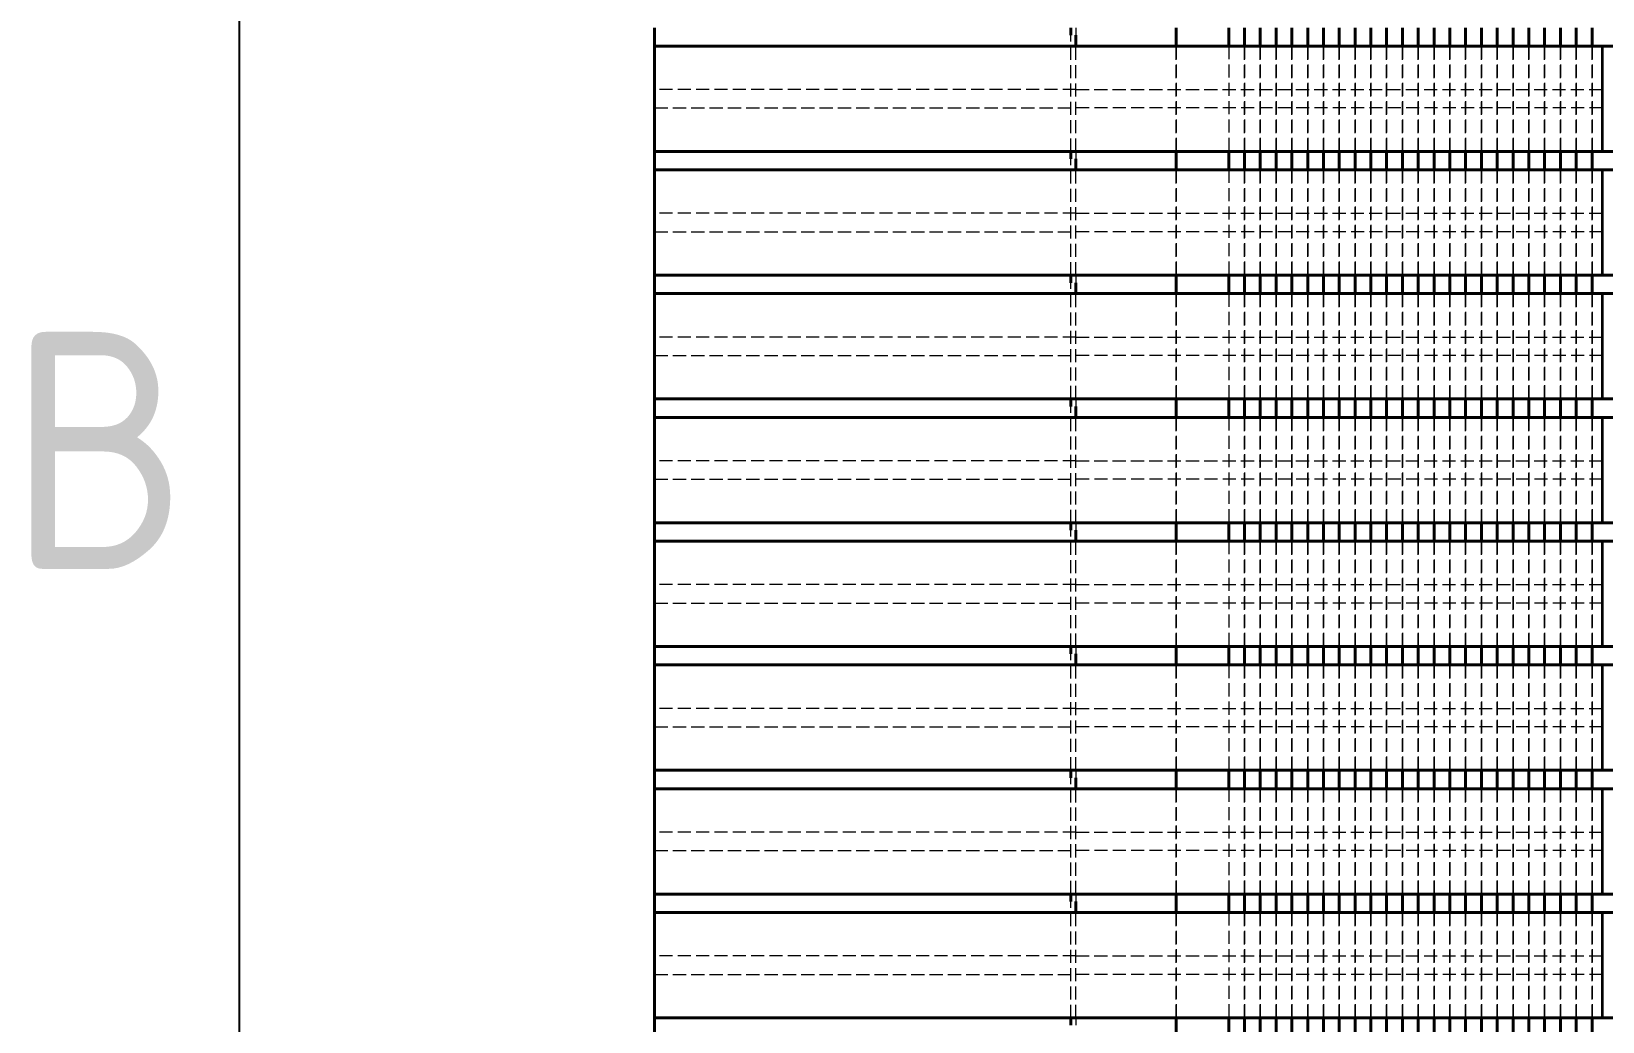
# Model space of a CAD drawing. Header units: millimetres. Extents: x 0 to 630, y 0 to 446.
# Drawn here: x 11.05 to 40.88, y 156.17 to 174.97 of the extents above; entities that cross this region are included whole.
import ezdxf

# ---------------------------------------------------------------- set-up
doc = ezdxf.new("R2010")
doc.units = ezdxf.units.MM
doc.header["$LTSCALE"] = 1.5
doc.linetypes.add('DASHED', pattern=[0.2067, 0.1654, -0.0413])
doc.layers.get('0').update_dxf_attribs({"color": 3, "lineweight": 25, "true_color": 0x00ff00})
for name, color, linetype, lineweight, true_color in [('가려진 것(ISO)', 2, 'DASHED', 18, 0xffff00), ('가시적인 것(ISO)', 3, 'Continuous', 40, 0x00ff00), ('가시적인 좁은 것(ISO)', 3, 'Continuous', 35, 0x00ff00)]:
    doc.layers.add(name, color=color, linetype=linetype, lineweight=lineweight, true_color=true_color)
doc.layers.add('경계(ISO)', color=7, linetype='Continuous', lineweight=25)
doc.styles.add('문자 텍스트_PSTEK_POSCO', font='isocp.shx')

# ---------------------------------------------------------------- blocks, each defined once
blk = doc.blocks.new('경계 Default Border')
at = {"layer": '경계(ISO)', "flags": 128}
blk.add_lwpolyline([(10, 10), (10, 287), (410, 287), (410, 10), (10, 10)], dxfattribs=at)
at = {"layer": '경계(ISO)', "color": 2, "true_color": 0xffff00, "insert": (7.078, 109.846), "char_height": 3, "attachment_point": 7, "style": '문자 텍스트_PSTEK_POSCO'}
blk.add_mtext('B', dxfattribs=at)

msp = doc.modelspace()

# ---------------------------------------------------------------- linework, layer by layer
at = {"layer": '가려진 것(ISO)'}
for p, q in [((30.785, 172.694), (30.785, 174.902)), ((32.785, 174.694), (32.785, 172.694)), ((32.785, 172.694), (32.785, 174.694)), ((33.785, 174.694), (33.785, 172.694)), ((34.085, 174.694), (34.085, 172.694)), ((34.085, 172.694), (34.085, 174.694)), ((34.385, 174.694), (34.385, 172.694)), ((34.385, 172.694), (34.385, 174.694)), ((34.685, 174.694), (34.685, 172.694)), ((34.685, 172.694), (34.685, 174.694)), ((34.985, 174.694), (34.985, 172.694)), ((34.985, 172.694), (34.985, 174.694)), ((35.285, 174.694), (35.285, 172.694)), ((35.285, 172.694), (35.285, 174.694)), ((35.585, 174.694), (35.585, 172.694)), ((35.585, 172.694), (35.585, 174.694)), ((35.885, 174.694), (35.885, 172.694)), ((35.885, 172.694), (35.885, 174.694)), ((36.185, 174.694), (36.185, 172.694)), ((36.185, 172.694), (36.185, 174.694)), ((36.485, 174.694), (36.485, 172.694)), ((36.485, 172.694), (36.485, 174.694)), ((36.785, 174.694), (36.785, 172.694)), ((36.785, 172.694), (36.785, 174.694)), ((37.085, 174.694), (37.085, 172.694)), ((37.085, 172.694), (37.085, 174.694)), ((37.385, 174.694), (37.385, 172.694)), ((37.385, 172.694), (37.385, 174.694)), ((37.685, 174.694), (37.685, 172.694)), ((37.685, 172.694), (37.685, 174.694)), ((37.985, 174.694), (37.985, 172.694)), ((37.985, 172.694), (37.985, 174.694)), ((38.285, 174.694), (38.285, 172.694)), ((38.285, 172.694), (38.285, 174.694)), ((38.585, 174.694), (38.585, 172.694)), ((38.585, 172.694), (38.585, 174.694)), ((38.885, 174.694), (38.885, 172.694)), ((38.885, 172.694), (38.885, 174.694)), ((39.185, 174.694), (39.185, 172.694)), ((39.185, 172.694), (39.185, 174.694)), ((39.485, 174.694), (39.485, 172.694)), ((39.485, 172.694), (39.485, 174.694)), ((39.785, 174.694), (39.785, 172.694)), ((39.785, 172.694), (39.785, 174.694)), ((40.085, 174.694), (40.085, 172.694)), ((40.085, 172.694), (40.085, 174.694)), ((40.385, 174.694), (40.385, 172.694)), ((40.385, 172.694), (40.385, 174.694)), ((40.685, 174.694), (40.685, 172.694)), ((40.685, 172.694), (40.685, 174.694)), ((30.785, 170.344), (30.785, 172.552)), ((32.785, 172.344), (32.785, 170.344)), ((32.785, 170.344), (32.785, 172.344)), ((33.785, 172.344), (33.785, 170.344)), ((34.085, 172.344), (34.085, 170.344)), ((34.085, 170.344), (34.085, 172.344)), ((34.385, 172.344), (34.385, 170.344)), ((34.385, 170.344), (34.385, 172.344)), ((34.685, 172.344), (34.685, 170.344)), ((34.685, 170.344), (34.685, 172.344)), ((34.985, 172.344), (34.985, 170.344)), ((34.985, 170.344), (34.985, 172.344)), ((35.285, 172.344), (35.285, 170.344)), ((35.285, 170.344), (35.285, 172.344)), ((35.585, 172.344), (35.585, 170.344)), ((35.585, 170.344), (35.585, 172.344)), ((35.885, 172.344), (35.885, 170.344)), ((35.885, 170.344), (35.885, 172.344)), ((36.185, 172.344), (36.185, 170.344)), ((36.185, 170.344), (36.185, 172.344)), ((36.485, 172.344), (36.485, 170.344)), ((36.485, 170.344), (36.485, 172.344)), ((36.785, 172.344), (36.785, 170.344)), ((36.785, 170.344), (36.785, 172.344)), ((37.085, 172.344), (37.085, 170.344)), ((37.085, 170.344), (37.085, 172.344)), ((37.385, 172.344), (37.385, 170.344)), ((37.385, 170.344), (37.385, 172.344)), ((37.685, 172.344), (37.685, 170.344)), ((37.685, 170.344), (37.685, 172.344)), ((37.985, 172.344), (37.985, 170.344)), ((37.985, 170.344), (37.985, 172.344)), ((38.285, 172.344), (38.285, 170.344)), ((38.285, 170.344), (38.285, 172.344)), ((38.585, 172.344), (38.585, 170.344)), ((38.585, 170.344), (38.585, 172.344)), ((38.885, 172.344), (38.885, 170.344)), ((38.885, 170.344), (38.885, 172.344)), ((39.185, 172.344), (39.185, 170.344)), ((39.185, 170.344), (39.185, 172.344)), ((39.485, 172.344), (39.485, 170.344)), ((39.485, 170.344), (39.485, 172.344)), ((39.785, 172.344), (39.785, 170.344)), ((39.785, 170.344), (39.785, 172.344)), ((40.085, 172.344), (40.085, 170.344)), ((40.085, 170.344), (40.085, 172.344)), ((40.385, 172.344), (40.385, 170.344)), ((40.385, 170.344), (40.385, 172.344)), ((40.685, 172.344), (40.685, 170.344)), ((40.685, 170.344), (40.685, 172.344)), ((30.785, 167.994), (30.785, 170.202)), ((32.785, 169.994), (32.785, 167.994)), ((32.785, 167.994), (32.785, 169.994)), ((33.785, 169.994), (33.785, 167.994)), ((34.085, 169.994), (34.085, 167.994)), ((34.085, 167.994), (34.085, 169.994)), ((34.385, 169.994), (34.385, 167.994)), ((34.385, 167.994), (34.385, 169.994)), ((34.685, 169.994), (34.685, 167.994)), ((34.685, 167.994), (34.685, 169.994)), ((34.985, 169.994), (34.985, 167.994)), ((34.985, 167.994), (34.985, 169.994)), ((35.285, 169.994), (35.285, 167.994)), ((35.285, 167.994), (35.285, 169.994)), ((35.585, 169.994), (35.585, 167.994)), ((35.585, 167.994), (35.585, 169.994)), ((35.885, 169.994), (35.885, 167.994)), ((35.885, 167.994), (35.885, 169.994)), ((36.185, 169.994), (36.185, 167.994)), ((36.185, 167.994), (36.185, 169.994)), ((36.485, 169.994), (36.485, 167.994)), ((36.485, 167.994), (36.485, 169.994)), ((36.785, 169.994), (36.785, 167.994)), ((36.785, 167.994), (36.785, 169.994)), ((37.085, 169.994), (37.085, 167.994)), ((37.085, 167.994), (37.085, 169.994)), ((37.385, 169.994), (37.385, 167.994)), ((37.385, 167.994), (37.385, 169.994)), ((37.685, 169.994), (37.685, 167.994)), ((37.685, 167.994), (37.685, 169.994)), ((37.985, 169.994), (37.985, 167.994)), ((37.985, 167.994), (37.985, 169.994)), ((38.285, 169.994), (38.285, 167.994)), ((38.285, 167.994), (38.285, 169.994)), ((38.585, 169.994), (38.585, 167.994)), ((38.585, 167.994), (38.585, 169.994)), ((38.885, 169.994), (38.885, 167.994)), ((38.885, 167.994), (38.885, 169.994)), ((39.185, 169.994), (39.185, 167.994)), ((39.185, 167.994), (39.185, 169.994)), ((39.485, 169.994), (39.485, 167.994)), ((39.485, 167.994), (39.485, 169.994)), ((39.785, 169.994), (39.785, 167.994)), ((39.785, 167.994), (39.785, 169.994)), ((40.085, 169.994), (40.085, 167.994)), ((40.085, 167.994), (40.085, 169.994)), ((40.385, 169.994), (40.385, 167.994)), ((40.385, 167.994), (40.385, 169.994)), ((40.685, 169.994), (40.685, 167.994)), ((40.685, 167.994), (40.685, 169.994)), ((30.785, 165.644), (30.785, 167.852)), ((32.785, 167.644), (32.785, 165.644)), ((32.785, 165.644), (32.785, 167.644)), ((33.785, 167.644), (33.785, 165.644)), ((34.085, 167.644), (34.085, 165.644)), ((34.085, 165.644), (34.085, 167.644)), ((34.385, 167.644), (34.385, 165.644)), ((34.385, 165.644), (34.385, 167.644)), ((34.685, 167.644), (34.685, 165.644)), ((34.685, 165.644), (34.685, 167.644)), ((34.985, 167.644), (34.985, 165.644)), ((34.985, 165.644), (34.985, 167.644)), ((35.285, 167.644), (35.285, 165.644)), ((35.285, 165.644), (35.285, 167.644)), ((35.585, 167.644), (35.585, 165.644)), ((35.585, 165.644), (35.585, 167.644)), ((35.885, 167.644), (35.885, 165.644)), ((35.885, 165.644), (35.885, 167.644)), ((36.185, 167.644), (36.185, 165.644)), ((36.185, 165.644), (36.185, 167.644)), ((36.485, 167.644), (36.485, 165.644)), ((36.485, 165.644), (36.485, 167.644)), ((36.785, 167.644), (36.785, 165.644)), ((36.785, 165.644), (36.785, 167.644)), ((37.085, 167.644), (37.085, 165.644)), ((37.085, 165.644), (37.085, 167.644)), ((37.385, 167.644), (37.385, 165.644)), ((37.385, 165.644), (37.385, 167.644)), ((37.685, 167.644), (37.685, 165.644)), ((37.685, 165.644), (37.685, 167.644)), ((37.985, 167.644), (37.985, 165.644)), ((37.985, 165.644), (37.985, 167.644)), ((38.285, 167.644), (38.285, 165.644)), ((38.285, 165.644), (38.285, 167.644)), ((38.585, 167.644), (38.585, 165.644)), ((38.585, 165.644), (38.585, 167.644)), ((38.885, 167.644), (38.885, 165.644)), ((38.885, 165.644), (38.885, 167.644)), ((39.185, 167.644), (39.185, 165.644)), ((39.185, 165.644), (39.185, 167.644)), ((39.485, 167.644), (39.485, 165.644)), ((39.485, 165.644), (39.485, 167.644)), ((39.785, 167.644), (39.785, 165.644)), ((39.785, 165.644), (39.785, 167.644)), ((40.085, 167.644), (40.085, 165.644)), ((40.085, 165.644), (40.085, 167.644)), ((40.385, 167.644), (40.385, 165.644)), ((40.385, 165.644), (40.385, 167.644)), ((40.685, 167.644), (40.685, 165.644)), ((40.685, 165.644), (40.685, 167.644)), ((30.785, 163.294), (30.785, 165.502)), ((32.785, 165.294), (32.785, 163.294)), ((32.785, 163.294), (32.785, 165.294)), ((33.785, 165.294), (33.785, 163.294)), ((34.085, 165.294), (34.085, 163.294)), ((34.085, 163.294), (34.085, 165.294)), ((34.385, 165.294), (34.385, 163.294)), ((34.385, 163.294), (34.385, 165.294)), ((34.685, 165.294), (34.685, 163.294)), ((34.685, 163.294), (34.685, 165.294)), ((34.985, 165.294), (34.985, 163.294)), ((34.985, 163.294), (34.985, 165.294)), ((35.285, 165.294), (35.285, 163.294)), ((35.285, 163.294), (35.285, 165.294)), ((35.585, 165.294), (35.585, 163.294)), ((35.585, 163.294), (35.585, 165.294)), ((35.885, 165.294), (35.885, 163.294)), ((35.885, 163.294), (35.885, 165.294)), ((36.185, 165.294), (36.185, 163.294)), ((36.185, 163.294), (36.185, 165.294)), ((36.485, 165.294), (36.485, 163.294)), ((36.485, 163.294), (36.485, 165.294)), ((36.785, 165.294), (36.785, 163.294)), ((36.785, 163.294), (36.785, 165.294)), ((37.085, 165.294), (37.085, 163.294)), ((37.085, 163.294), (37.085, 165.294)), ((37.385, 165.294), (37.385, 163.294)), ((37.385, 163.294), (37.385, 165.294)), ((37.685, 165.294), (37.685, 163.294)), ((37.685, 163.294), (37.685, 165.294)), ((37.985, 165.294), (37.985, 163.294)), ((37.985, 163.294), (37.985, 165.294)), ((38.285, 165.294), (38.285, 163.294)), ((38.285, 163.294), (38.285, 165.294)), ((38.585, 165.294), (38.585, 163.294)), ((38.585, 163.294), (38.585, 165.294)), ((38.885, 165.294), (38.885, 163.294)), ((38.885, 163.294), (38.885, 165.294)), ((39.185, 165.294), (39.185, 163.294)), ((39.185, 163.294), (39.185, 165.294)), ((39.485, 165.294), (39.485, 163.294)), ((39.485, 163.294), (39.485, 165.294)), ((39.785, 165.294), (39.785, 163.294)), ((39.785, 163.294), (39.785, 165.294)), ((40.085, 165.294), (40.085, 163.294)), ((40.085, 163.294), (40.085, 165.294)), ((40.385, 165.294), (40.385, 163.294)), ((40.385, 163.294), (40.385, 165.294)), ((40.685, 165.294), (40.685, 163.294)), ((40.685, 163.294), (40.685, 165.294)), ((30.785, 160.944), (30.785, 163.152)), ((32.785, 162.944), (32.785, 160.944)), ((32.785, 160.944), (32.785, 162.944)), ((33.785, 162.944), (33.785, 160.944)), ((34.085, 162.944), (34.085, 160.944)), ((34.085, 160.944), (34.085, 162.944)), ((34.385, 162.944), (34.385, 160.944)), ((34.385, 160.944), (34.385, 162.944)), ((34.685, 162.944), (34.685, 160.944)), ((34.685, 160.944), (34.685, 162.944)), ((34.985, 162.944), (34.985, 160.944)), ((34.985, 160.944), (34.985, 162.944)), ((35.285, 162.944), (35.285, 160.944)), ((35.285, 160.944), (35.285, 162.944)), ((35.585, 162.944), (35.585, 160.944)), ((35.585, 160.944), (35.585, 162.944)), ((35.885, 162.944), (35.885, 160.944)), ((35.885, 160.944), (35.885, 162.944)), ((36.185, 162.944), (36.185, 160.944)), ((36.185, 160.944), (36.185, 162.944)), ((36.485, 162.944), (36.485, 160.944)), ((36.485, 160.944), (36.485, 162.944)), ((36.785, 162.944), (36.785, 160.944)), ((36.785, 160.944), (36.785, 162.944)), ((37.085, 162.944), (37.085, 160.944)), ((37.085, 160.944), (37.085, 162.944)), ((37.385, 162.944), (37.385, 160.944)), ((37.385, 160.944), (37.385, 162.944)), ((37.685, 162.944), (37.685, 160.944)), ((37.685, 160.944), (37.685, 162.944)), ((37.985, 162.944), (37.985, 160.944)), ((37.985, 160.944), (37.985, 162.944)), ((38.285, 162.944), (38.285, 160.944)), ((38.285, 160.944), (38.285, 162.944)), ((38.585, 162.944), (38.585, 160.944)), ((38.585, 160.944), (38.585, 162.944)), ((38.885, 162.944), (38.885, 160.944)), ((38.885, 160.944), (38.885, 162.944)), ((39.185, 162.944), (39.185, 160.944)), ((39.185, 160.944), (39.185, 162.944)), ((39.485, 162.944), (39.485, 160.944)), ((39.485, 160.944), (39.485, 162.944)), ((39.785, 162.944), (39.785, 160.944)), ((39.785, 160.944), (39.785, 162.944)), ((40.085, 162.944), (40.085, 160.944)), ((40.085, 160.944), (40.085, 162.944)), ((40.385, 162.944), (40.385, 160.944)), ((40.385, 160.944), (40.385, 162.944)), ((40.685, 162.944), (40.685, 160.944)), ((40.685, 160.944), (40.685, 162.944)), ((30.785, 158.594), (30.785, 160.802)), ((32.785, 160.594), (32.785, 158.594)), ((32.785, 158.594), (32.785, 160.594)), ((33.785, 160.594), (33.785, 158.594)), ((34.085, 160.594), (34.085, 158.594)), ((34.085, 158.594), (34.085, 160.594)), ((34.385, 160.594), (34.385, 158.594)), ((34.385, 158.594), (34.385, 160.594)), ((34.685, 160.594), (34.685, 158.594)), ((34.685, 158.594), (34.685, 160.594)), ((34.985, 160.594), (34.985, 158.594)), ((34.985, 158.594), (34.985, 160.594)), ((35.285, 160.594), (35.285, 158.594)), ((35.285, 158.594), (35.285, 160.594)), ((35.585, 160.594), (35.585, 158.594)), ((35.585, 158.594), (35.585, 160.594)), ((35.885, 160.594), (35.885, 158.594)), ((35.885, 158.594), (35.885, 160.594)), ((36.185, 160.594), (36.185, 158.594)), ((36.185, 158.594), (36.185, 160.594)), ((36.485, 160.594), (36.485, 158.594)), ((36.485, 158.594), (36.485, 160.594)), ((36.785, 160.594), (36.785, 158.594)), ((36.785, 158.594), (36.785, 160.594)), ((37.085, 160.594), (37.085, 158.594)), ((37.085, 158.594), (37.085, 160.594)), ((37.385, 160.594), (37.385, 158.594)), ((37.385, 158.594), (37.385, 160.594)), ((37.685, 160.594), (37.685, 158.594)), ((37.685, 158.594), (37.685, 160.594)), ((37.985, 160.594), (37.985, 158.594)), ((37.985, 158.594), (37.985, 160.594)), ((38.285, 160.594), (38.285, 158.594)), ((38.285, 158.594), (38.285, 160.594)), ((38.585, 160.594), (38.585, 158.594)), ((38.585, 158.594), (38.585, 160.594)), ((38.885, 160.594), (38.885, 158.594)), ((38.885, 158.594), (38.885, 160.594)), ((39.185, 160.594), (39.185, 158.594)), ((39.185, 158.594), (39.185, 160.594)), ((39.485, 160.594), (39.485, 158.594)), ((39.485, 158.594), (39.485, 160.594)), ((39.785, 160.594), (39.785, 158.594)), ((39.785, 158.594), (39.785, 160.594)), ((40.085, 160.594), (40.085, 158.594)), ((40.085, 158.594), (40.085, 160.594)), ((40.385, 160.594), (40.385, 158.594)), ((40.385, 158.594), (40.385, 160.594)), ((40.685, 160.594), (40.685, 158.594)), ((40.685, 158.594), (40.685, 160.594)), ((30.785, 156.244), (30.785, 158.452)), ((32.785, 158.244), (32.785, 156.244)), ((32.785, 156.244), (32.785, 158.244)), ((33.785, 158.244), (33.785, 156.244)), ((34.085, 158.244), (34.085, 156.244)), ((34.085, 156.244), (34.085, 158.244)), ((34.385, 158.244), (34.385, 156.244)), ((34.385, 156.244), (34.385, 158.244)), ((34.685, 158.244), (34.685, 156.244)), ((34.685, 156.244), (34.685, 158.244)), ((34.985, 158.244), (34.985, 156.244)), ((34.985, 156.244), (34.985, 158.244)), ((35.285, 158.244), (35.285, 156.244)), ((35.285, 156.244), (35.285, 158.244)), ((35.585, 158.244), (35.585, 156.244)), ((35.585, 156.244), (35.585, 158.244)), ((35.885, 158.244), (35.885, 156.244)), ((35.885, 156.244), (35.885, 158.244)), ((36.185, 158.244), (36.185, 156.244)), ((36.185, 156.244), (36.185, 158.244)), ((36.485, 158.244), (36.485, 156.244)), ((36.485, 156.244), (36.485, 158.244)), ((36.785, 158.244), (36.785, 156.244)), ((36.785, 156.244), (36.785, 158.244)), ((37.085, 158.244), (37.085, 156.244)), ((37.085, 156.244), (37.085, 158.244)), ((37.385, 158.244), (37.385, 156.244)), ((37.385, 156.244), (37.385, 158.244)), ((37.685, 158.244), (37.685, 156.244)), ((37.685, 156.244), (37.685, 158.244)), ((37.985, 158.244), (37.985, 156.244)), ((37.985, 156.244), (37.985, 158.244)), ((38.285, 158.244), (38.285, 156.244)), ((38.285, 156.244), (38.285, 158.244)), ((38.585, 158.244), (38.585, 156.244)), ((38.585, 156.244), (38.585, 158.244)), ((38.885, 158.244), (38.885, 156.244)), ((38.885, 156.244), (38.885, 158.244)), ((39.185, 158.244), (39.185, 156.244)), ((39.185, 156.244), (39.185, 158.244)), ((39.485, 158.244), (39.485, 156.244)), ((39.485, 156.244), (39.485, 158.244)), ((39.785, 158.244), (39.785, 156.244)), ((39.785, 156.244), (39.785, 158.244)), ((40.085, 158.244), (40.085, 156.244)), ((40.085, 156.244), (40.085, 158.244)), ((40.385, 158.244), (40.385, 156.244)), ((40.385, 156.244), (40.385, 158.244)), ((40.685, 158.244), (40.685, 156.244)), ((40.685, 156.244), (40.685, 158.244))]:
    msp.add_line(p, q, dxfattribs=at)
at = {"layer": '가려진 것(ISO)', "color": 1, "true_color": 0xff0000}
for p, q in [((30.885, 175.044), (30.885, 174.902)), ((30.885, 172.694), (30.885, 174.694)), ((30.885, 173.869), (22.885, 173.869)), ((30.885, 173.869), (40.885, 173.869)), ((22.885, 173.519), (30.885, 173.519)), ((40.885, 173.519), (30.885, 173.519)), ((30.885, 172.694), (30.885, 172.552)), ((30.885, 170.344), (30.885, 172.344)), ((30.885, 171.519), (22.885, 171.519)), ((30.885, 171.519), (40.885, 171.519)), ((22.885, 171.169), (30.885, 171.169)), ((40.885, 171.169), (30.885, 171.169)), ((30.885, 170.344), (30.885, 170.202)), ((30.885, 167.994), (30.885, 169.994)), ((30.885, 169.169), (22.885, 169.169)), ((30.885, 169.169), (40.885, 169.169)), ((22.885, 168.819), (30.885, 168.819)), ((40.885, 168.819), (30.885, 168.819)), ((30.885, 167.994), (30.885, 167.852)), ((30.885, 165.644), (30.885, 167.644)), ((30.885, 166.819), (22.885, 166.819)), ((30.885, 166.819), (40.885, 166.819)), ((22.885, 166.469), (30.885, 166.469)), ((40.885, 166.469), (30.885, 166.469)), ((30.885, 165.644), (30.885, 165.502)), ((30.885, 163.294), (30.885, 165.294)), ((30.885, 164.469), (22.885, 164.469)), ((30.885, 164.469), (40.885, 164.469)), ((22.885, 164.119), (30.885, 164.119)), ((40.885, 164.119), (30.885, 164.119)), ((30.885, 163.294), (30.885, 163.152)), ((30.885, 160.944), (30.885, 162.944)), ((30.885, 162.119), (22.885, 162.119)), ((30.885, 162.119), (40.885, 162.119)), ((22.885, 161.769), (30.885, 161.769)), ((40.885, 161.769), (30.885, 161.769)), ((30.885, 160.944), (30.885, 160.802)), ((30.885, 158.594), (30.885, 160.594)), ((30.885, 159.769), (22.885, 159.769)), ((30.885, 159.769), (40.885, 159.769)), ((22.885, 159.419), (30.885, 159.419)), ((40.885, 159.419), (30.885, 159.419)), ((30.885, 158.594), (30.885, 158.452)), ((30.885, 156.244), (30.885, 158.244)), ((30.885, 157.419), (22.885, 157.419)), ((30.885, 157.419), (40.885, 157.419)), ((22.885, 157.069), (30.885, 157.069)), ((40.885, 157.069), (30.885, 157.069)), ((30.885, 156.244), (30.885, 156.102))]:
    msp.add_line(p, q, dxfattribs=at)
at = {"layer": '가시적인 것(ISO)', "color": 1, "true_color": 0xff0000}
for p, q in [((22.885, 174.694), (22.885, 175.044)), ((30.885, 174.902), (30.885, 174.694)), ((22.885, 172.694), (22.885, 174.694)), ((22.885, 174.694), (40.885, 174.694)), ((61.885, 174.694), (40.885, 174.694)), ((22.885, 172.344), (22.885, 172.694)), ((40.885, 172.694), (22.885, 172.694)), ((30.885, 172.552), (30.885, 172.344)), ((40.885, 172.694), (61.885, 172.694)), ((22.885, 170.344), (22.885, 172.344)), ((22.885, 172.344), (40.885, 172.344)), ((61.885, 172.344), (40.885, 172.344)), ((22.885, 169.994), (22.885, 170.344)), ((40.885, 170.344), (22.885, 170.344)), ((30.885, 170.202), (30.885, 169.994)), ((40.885, 170.344), (61.885, 170.344)), ((22.885, 167.994), (22.885, 169.994)), ((22.885, 169.994), (40.885, 169.994)), ((61.885, 169.994), (40.885, 169.994)), ((22.885, 167.644), (22.885, 167.994)), ((40.885, 167.994), (22.885, 167.994)), ((40.885, 167.994), (61.885, 167.994)), ((30.885, 167.852), (30.885, 167.644)), ((22.885, 165.644), (22.885, 167.644)), ((22.885, 167.644), (40.885, 167.644)), ((61.885, 167.644), (40.885, 167.644)), ((22.885, 165.294), (22.885, 165.644)), ((40.885, 165.644), (22.885, 165.644)), ((40.885, 165.644), (61.885, 165.644)), ((22.885, 163.294), (22.885, 165.294)), ((22.885, 165.294), (40.885, 165.294)), ((30.885, 165.502), (30.885, 165.294)), ((61.885, 165.294), (40.885, 165.294)), ((22.885, 162.944), (22.885, 163.294)), ((40.885, 163.294), (22.885, 163.294)), ((40.885, 163.294), (61.885, 163.294)), ((22.885, 160.944), (22.885, 162.944)), ((22.885, 162.944), (40.885, 162.944)), ((30.885, 163.152), (30.885, 162.944)), ((61.885, 162.944), (40.885, 162.944)), ((22.885, 160.594), (22.885, 160.944)), ((40.885, 160.944), (22.885, 160.944)), ((40.885, 160.944), (61.885, 160.944)), ((22.885, 158.594), (22.885, 160.594)), ((22.885, 160.594), (40.885, 160.594)), ((30.885, 160.802), (30.885, 160.594)), ((61.885, 160.594), (40.885, 160.594)), ((22.885, 158.244), (22.885, 158.594)), ((40.885, 158.594), (22.885, 158.594)), ((30.885, 158.452), (30.885, 158.244)), ((40.885, 158.594), (61.885, 158.594)), ((22.885, 156.244), (22.885, 158.244)), ((22.885, 158.244), (40.885, 158.244)), ((61.885, 158.244), (40.885, 158.244)), ((22.885, 155.894), (22.885, 156.244)), ((40.885, 156.244), (22.885, 156.244)), ((40.885, 156.244), (61.885, 156.244))]:
    msp.add_line(p, q, dxfattribs=at)
at = {"layer": '가시적인 것(ISO)'}
for p, q in [((30.785, 174.902), (30.785, 175.044)), ((32.785, 175.044), (32.785, 174.694)), ((32.785, 174.694), (32.785, 175.044)), ((33.785, 175.044), (33.785, 174.694)), ((34.085, 175.044), (34.085, 174.694)), ((34.085, 174.694), (34.085, 175.044)), ((34.385, 175.044), (34.385, 174.694)), ((34.385, 174.694), (34.385, 175.044)), ((34.685, 175.044), (34.685, 174.694)), ((34.685, 174.694), (34.685, 175.044)), ((34.985, 175.044), (34.985, 174.694)), ((34.985, 174.694), (34.985, 175.044)), ((35.285, 175.044), (35.285, 174.694)), ((35.285, 174.694), (35.285, 175.044)), ((35.585, 175.044), (35.585, 174.694)), ((35.585, 174.694), (35.585, 175.044)), ((35.885, 175.044), (35.885, 174.694)), ((35.885, 174.694), (35.885, 175.044)), ((36.185, 175.044), (36.185, 174.694)), ((36.185, 174.694), (36.185, 175.044)), ((36.485, 175.044), (36.485, 174.694)), ((36.485, 174.694), (36.485, 175.044)), ((36.785, 175.044), (36.785, 174.694)), ((36.785, 174.694), (36.785, 175.044)), ((37.085, 175.044), (37.085, 174.694)), ((37.085, 174.694), (37.085, 175.044)), ((37.385, 175.044), (37.385, 174.694)), ((37.385, 174.694), (37.385, 175.044)), ((37.685, 175.044), (37.685, 174.694)), ((37.685, 174.694), (37.685, 175.044)), ((37.985, 175.044), (37.985, 174.694)), ((37.985, 174.694), (37.985, 175.044)), ((38.285, 175.044), (38.285, 174.694)), ((38.285, 174.694), (38.285, 175.044)), ((38.585, 175.044), (38.585, 174.694)), ((38.585, 174.694), (38.585, 175.044)), ((38.885, 175.044), (38.885, 174.694)), ((38.885, 174.694), (38.885, 175.044)), ((39.185, 175.044), (39.185, 174.694)), ((39.185, 174.694), (39.185, 175.044)), ((39.485, 175.044), (39.485, 174.694)), ((39.485, 174.694), (39.485, 175.044)), ((39.785, 175.044), (39.785, 174.694)), ((39.785, 174.694), (39.785, 175.044)), ((40.085, 175.044), (40.085, 174.694)), ((40.085, 174.694), (40.085, 175.044)), ((40.385, 175.044), (40.385, 174.694)), ((40.385, 174.694), (40.385, 175.044)), ((40.685, 175.044), (40.685, 174.694)), ((40.685, 174.694), (40.685, 175.044)), ((30.785, 172.552), (30.785, 172.694)), ((32.785, 172.694), (32.785, 172.344)), ((32.785, 172.344), (32.785, 172.694)), ((33.785, 172.694), (33.785, 172.344)), ((34.085, 172.694), (34.085, 172.344)), ((34.085, 172.344), (34.085, 172.694)), ((34.385, 172.694), (34.385, 172.344)), ((34.385, 172.344), (34.385, 172.694)), ((34.685, 172.694), (34.685, 172.344)), ((34.685, 172.344), (34.685, 172.694)), ((34.985, 172.694), (34.985, 172.344)), ((34.985, 172.344), (34.985, 172.694)), ((35.285, 172.694), (35.285, 172.344)), ((35.285, 172.344), (35.285, 172.694)), ((35.585, 172.694), (35.585, 172.344)), ((35.585, 172.344), (35.585, 172.694)), ((35.885, 172.694), (35.885, 172.344)), ((35.885, 172.344), (35.885, 172.694)), ((36.185, 172.694), (36.185, 172.344)), ((36.185, 172.344), (36.185, 172.694)), ((36.485, 172.694), (36.485, 172.344)), ((36.485, 172.344), (36.485, 172.694)), ((36.785, 172.694), (36.785, 172.344)), ((36.785, 172.344), (36.785, 172.694)), ((37.085, 172.694), (37.085, 172.344)), ((37.085, 172.344), (37.085, 172.694)), ((37.385, 172.694), (37.385, 172.344)), ((37.385, 172.344), (37.385, 172.694)), ((37.685, 172.694), (37.685, 172.344)), ((37.685, 172.344), (37.685, 172.694)), ((37.985, 172.694), (37.985, 172.344)), ((37.985, 172.344), (37.985, 172.694)), ((38.285, 172.694), (38.285, 172.344)), ((38.285, 172.344), (38.285, 172.694)), ((38.585, 172.694), (38.585, 172.344)), ((38.585, 172.344), (38.585, 172.694)), ((38.885, 172.694), (38.885, 172.344)), ((38.885, 172.344), (38.885, 172.694)), ((39.185, 172.694), (39.185, 172.344)), ((39.185, 172.344), (39.185, 172.694)), ((39.485, 172.694), (39.485, 172.344)), ((39.485, 172.344), (39.485, 172.694)), ((39.785, 172.694), (39.785, 172.344)), ((39.785, 172.344), (39.785, 172.694)), ((40.085, 172.694), (40.085, 172.344)), ((40.085, 172.344), (40.085, 172.694)), ((40.385, 172.694), (40.385, 172.344)), ((40.385, 172.344), (40.385, 172.694)), ((40.685, 172.694), (40.685, 172.344)), ((40.685, 172.344), (40.685, 172.694)), ((30.785, 170.202), (30.785, 170.344)), ((32.785, 170.344), (32.785, 169.994)), ((32.785, 169.994), (32.785, 170.344)), ((33.785, 170.344), (33.785, 169.994)), ((34.085, 170.344), (34.085, 169.994)), ((34.085, 169.994), (34.085, 170.344)), ((34.385, 170.344), (34.385, 169.994)), ((34.385, 169.994), (34.385, 170.344)), ((34.685, 170.344), (34.685, 169.994)), ((34.685, 169.994), (34.685, 170.344)), ((34.985, 170.344), (34.985, 169.994)), ((34.985, 169.994), (34.985, 170.344)), ((35.285, 170.344), (35.285, 169.994)), ((35.285, 169.994), (35.285, 170.344)), ((35.585, 170.344), (35.585, 169.994)), ((35.585, 169.994), (35.585, 170.344)), ((35.885, 170.344), (35.885, 169.994)), ((35.885, 169.994), (35.885, 170.344)), ((36.185, 170.344), (36.185, 169.994)), ((36.185, 169.994), (36.185, 170.344)), ((36.485, 170.344), (36.485, 169.994)), ((36.485, 169.994), (36.485, 170.344)), ((36.785, 170.344), (36.785, 169.994)), ((36.785, 169.994), (36.785, 170.344)), ((37.085, 170.344), (37.085, 169.994)), ((37.085, 169.994), (37.085, 170.344)), ((37.385, 170.344), (37.385, 169.994)), ((37.385, 169.994), (37.385, 170.344)), ((37.685, 170.344), (37.685, 169.994)), ((37.685, 169.994), (37.685, 170.344)), ((37.985, 170.344), (37.985, 169.994)), ((37.985, 169.994), (37.985, 170.344)), ((38.285, 170.344), (38.285, 169.994)), ((38.285, 169.994), (38.285, 170.344)), ((38.585, 170.344), (38.585, 169.994)), ((38.585, 169.994), (38.585, 170.344)), ((38.885, 170.344), (38.885, 169.994)), ((38.885, 169.994), (38.885, 170.344)), ((39.185, 170.344), (39.185, 169.994)), ((39.185, 169.994), (39.185, 170.344)), ((39.485, 170.344), (39.485, 169.994)), ((39.485, 169.994), (39.485, 170.344)), ((39.785, 170.344), (39.785, 169.994)), ((39.785, 169.994), (39.785, 170.344)), ((40.085, 170.344), (40.085, 169.994)), ((40.085, 169.994), (40.085, 170.344)), ((40.385, 170.344), (40.385, 169.994)), ((40.385, 169.994), (40.385, 170.344)), ((40.685, 170.344), (40.685, 169.994)), ((40.685, 169.994), (40.685, 170.344)), ((30.785, 167.852), (30.785, 167.994)), ((32.785, 167.994), (32.785, 167.644)), ((32.785, 167.644), (32.785, 167.994)), ((33.785, 167.994), (33.785, 167.644)), ((34.085, 167.994), (34.085, 167.644)), ((34.085, 167.644), (34.085, 167.994)), ((34.385, 167.994), (34.385, 167.644)), ((34.385, 167.644), (34.385, 167.994)), ((34.685, 167.994), (34.685, 167.644)), ((34.685, 167.644), (34.685, 167.994)), ((34.985, 167.994), (34.985, 167.644)), ((34.985, 167.644), (34.985, 167.994)), ((35.285, 167.994), (35.285, 167.644)), ((35.285, 167.644), (35.285, 167.994)), ((35.585, 167.994), (35.585, 167.644)), ((35.585, 167.644), (35.585, 167.994)), ((35.885, 167.994), (35.885, 167.644)), ((35.885, 167.644), (35.885, 167.994)), ((36.185, 167.994), (36.185, 167.644)), ((36.185, 167.644), (36.185, 167.994)), ((36.485, 167.994), (36.485, 167.644)), ((36.485, 167.644), (36.485, 167.994)), ((36.785, 167.994), (36.785, 167.644)), ((36.785, 167.644), (36.785, 167.994)), ((37.085, 167.994), (37.085, 167.644)), ((37.085, 167.644), (37.085, 167.994)), ((37.385, 167.994), (37.385, 167.644)), ((37.385, 167.644), (37.385, 167.994)), ((37.685, 167.994), (37.685, 167.644)), ((37.685, 167.644), (37.685, 167.994)), ((37.985, 167.994), (37.985, 167.644)), ((37.985, 167.644), (37.985, 167.994)), ((38.285, 167.994), (38.285, 167.644)), ((38.285, 167.644), (38.285, 167.994)), ((38.585, 167.994), (38.585, 167.644)), ((38.585, 167.644), (38.585, 167.994)), ((38.885, 167.994), (38.885, 167.644)), ((38.885, 167.644), (38.885, 167.994)), ((39.185, 167.994), (39.185, 167.644)), ((39.185, 167.644), (39.185, 167.994)), ((39.485, 167.994), (39.485, 167.644)), ((39.485, 167.644), (39.485, 167.994)), ((39.785, 167.994), (39.785, 167.644)), ((39.785, 167.644), (39.785, 167.994)), ((40.085, 167.994), (40.085, 167.644)), ((40.085, 167.644), (40.085, 167.994)), ((40.385, 167.994), (40.385, 167.644)), ((40.385, 167.644), (40.385, 167.994)), ((40.685, 167.994), (40.685, 167.644)), ((40.685, 167.644), (40.685, 167.994)), ((30.785, 165.502), (30.785, 165.644)), ((32.785, 165.644), (32.785, 165.294)), ((32.785, 165.294), (32.785, 165.644)), ((33.785, 165.644), (33.785, 165.294)), ((34.085, 165.644), (34.085, 165.294)), ((34.085, 165.294), (34.085, 165.644)), ((34.385, 165.644), (34.385, 165.294)), ((34.385, 165.294), (34.385, 165.644)), ((34.685, 165.644), (34.685, 165.294)), ((34.685, 165.294), (34.685, 165.644)), ((34.985, 165.644), (34.985, 165.294)), ((34.985, 165.294), (34.985, 165.644)), ((35.285, 165.644), (35.285, 165.294)), ((35.285, 165.294), (35.285, 165.644)), ((35.585, 165.644), (35.585, 165.294)), ((35.585, 165.294), (35.585, 165.644)), ((35.885, 165.644), (35.885, 165.294)), ((35.885, 165.294), (35.885, 165.644)), ((36.185, 165.644), (36.185, 165.294)), ((36.185, 165.294), (36.185, 165.644)), ((36.485, 165.644), (36.485, 165.294)), ((36.485, 165.294), (36.485, 165.644)), ((36.785, 165.644), (36.785, 165.294)), ((36.785, 165.294), (36.785, 165.644)), ((37.085, 165.644), (37.085, 165.294)), ((37.085, 165.294), (37.085, 165.644)), ((37.385, 165.644), (37.385, 165.294)), ((37.385, 165.294), (37.385, 165.644)), ((37.685, 165.644), (37.685, 165.294)), ((37.685, 165.294), (37.685, 165.644)), ((37.985, 165.644), (37.985, 165.294)), ((37.985, 165.294), (37.985, 165.644)), ((38.285, 165.644), (38.285, 165.294)), ((38.285, 165.294), (38.285, 165.644)), ((38.585, 165.644), (38.585, 165.294)), ((38.585, 165.294), (38.585, 165.644)), ((38.885, 165.644), (38.885, 165.294)), ((38.885, 165.294), (38.885, 165.644)), ((39.185, 165.644), (39.185, 165.294)), ((39.185, 165.294), (39.185, 165.644)), ((39.485, 165.644), (39.485, 165.294)), ((39.485, 165.294), (39.485, 165.644)), ((39.785, 165.644), (39.785, 165.294)), ((39.785, 165.294), (39.785, 165.644)), ((40.085, 165.644), (40.085, 165.294)), ((40.085, 165.294), (40.085, 165.644)), ((40.385, 165.644), (40.385, 165.294)), ((40.385, 165.294), (40.385, 165.644)), ((40.685, 165.644), (40.685, 165.294)), ((40.685, 165.294), (40.685, 165.644)), ((30.785, 163.152), (30.785, 163.294)), ((32.785, 163.294), (32.785, 162.944)), ((32.785, 162.944), (32.785, 163.294)), ((33.785, 163.294), (33.785, 162.944)), ((34.085, 163.294), (34.085, 162.944)), ((34.085, 162.944), (34.085, 163.294)), ((34.385, 163.294), (34.385, 162.944)), ((34.385, 162.944), (34.385, 163.294)), ((34.685, 163.294), (34.685, 162.944)), ((34.685, 162.944), (34.685, 163.294)), ((34.985, 163.294), (34.985, 162.944)), ((34.985, 162.944), (34.985, 163.294)), ((35.285, 163.294), (35.285, 162.944)), ((35.285, 162.944), (35.285, 163.294)), ((35.585, 163.294), (35.585, 162.944)), ((35.585, 162.944), (35.585, 163.294)), ((35.885, 163.294), (35.885, 162.944)), ((35.885, 162.944), (35.885, 163.294)), ((36.185, 163.294), (36.185, 162.944)), ((36.185, 162.944), (36.185, 163.294)), ((36.485, 163.294), (36.485, 162.944)), ((36.485, 162.944), (36.485, 163.294)), ((36.785, 163.294), (36.785, 162.944)), ((36.785, 162.944), (36.785, 163.294)), ((37.085, 163.294), (37.085, 162.944)), ((37.085, 162.944), (37.085, 163.294)), ((37.385, 163.294), (37.385, 162.944)), ((37.385, 162.944), (37.385, 163.294)), ((37.685, 163.294), (37.685, 162.944)), ((37.685, 162.944), (37.685, 163.294)), ((37.985, 163.294), (37.985, 162.944)), ((37.985, 162.944), (37.985, 163.294)), ((38.285, 163.294), (38.285, 162.944)), ((38.285, 162.944), (38.285, 163.294)), ((38.585, 163.294), (38.585, 162.944)), ((38.585, 162.944), (38.585, 163.294)), ((38.885, 163.294), (38.885, 162.944)), ((38.885, 162.944), (38.885, 163.294)), ((39.185, 163.294), (39.185, 162.944)), ((39.185, 162.944), (39.185, 163.294)), ((39.485, 163.294), (39.485, 162.944)), ((39.485, 162.944), (39.485, 163.294)), ((39.785, 163.294), (39.785, 162.944)), ((39.785, 162.944), (39.785, 163.294)), ((40.085, 163.294), (40.085, 162.944)), ((40.085, 162.944), (40.085, 163.294)), ((40.385, 163.294), (40.385, 162.944)), ((40.385, 162.944), (40.385, 163.294)), ((40.685, 163.294), (40.685, 162.944)), ((40.685, 162.944), (40.685, 163.294)), ((30.785, 160.802), (30.785, 160.944)), ((32.785, 160.944), (32.785, 160.594)), ((32.785, 160.594), (32.785, 160.944)), ((33.785, 160.944), (33.785, 160.594)), ((34.085, 160.944), (34.085, 160.594)), ((34.085, 160.594), (34.085, 160.944)), ((34.385, 160.944), (34.385, 160.594)), ((34.385, 160.594), (34.385, 160.944)), ((34.685, 160.944), (34.685, 160.594)), ((34.685, 160.594), (34.685, 160.944)), ((34.985, 160.944), (34.985, 160.594)), ((34.985, 160.594), (34.985, 160.944)), ((35.285, 160.944), (35.285, 160.594)), ((35.285, 160.594), (35.285, 160.944)), ((35.585, 160.944), (35.585, 160.594)), ((35.585, 160.594), (35.585, 160.944)), ((35.885, 160.944), (35.885, 160.594)), ((35.885, 160.594), (35.885, 160.944)), ((36.185, 160.944), (36.185, 160.594)), ((36.185, 160.594), (36.185, 160.944)), ((36.485, 160.944), (36.485, 160.594)), ((36.485, 160.594), (36.485, 160.944)), ((36.785, 160.944), (36.785, 160.594)), ((36.785, 160.594), (36.785, 160.944)), ((37.085, 160.944), (37.085, 160.594)), ((37.085, 160.594), (37.085, 160.944)), ((37.385, 160.944), (37.385, 160.594)), ((37.385, 160.594), (37.385, 160.944)), ((37.685, 160.944), (37.685, 160.594)), ((37.685, 160.594), (37.685, 160.944)), ((37.985, 160.944), (37.985, 160.594)), ((37.985, 160.594), (37.985, 160.944)), ((38.285, 160.944), (38.285, 160.594)), ((38.285, 160.594), (38.285, 160.944)), ((38.585, 160.944), (38.585, 160.594)), ((38.585, 160.594), (38.585, 160.944)), ((38.885, 160.944), (38.885, 160.594)), ((38.885, 160.594), (38.885, 160.944)), ((39.185, 160.944), (39.185, 160.594)), ((39.185, 160.594), (39.185, 160.944)), ((39.485, 160.944), (39.485, 160.594)), ((39.485, 160.594), (39.485, 160.944)), ((39.785, 160.944), (39.785, 160.594)), ((39.785, 160.594), (39.785, 160.944)), ((40.085, 160.944), (40.085, 160.594)), ((40.085, 160.594), (40.085, 160.944)), ((40.385, 160.944), (40.385, 160.594)), ((40.385, 160.594), (40.385, 160.944)), ((40.685, 160.944), (40.685, 160.594)), ((40.685, 160.594), (40.685, 160.944)), ((30.785, 158.452), (30.785, 158.594)), ((32.785, 158.594), (32.785, 158.244)), ((32.785, 158.244), (32.785, 158.594)), ((33.785, 158.594), (33.785, 158.244)), ((34.085, 158.594), (34.085, 158.244)), ((34.085, 158.244), (34.085, 158.594)), ((34.385, 158.594), (34.385, 158.244)), ((34.385, 158.244), (34.385, 158.594)), ((34.685, 158.594), (34.685, 158.244)), ((34.685, 158.244), (34.685, 158.594)), ((34.985, 158.594), (34.985, 158.244)), ((34.985, 158.244), (34.985, 158.594)), ((35.285, 158.594), (35.285, 158.244)), ((35.285, 158.244), (35.285, 158.594)), ((35.585, 158.594), (35.585, 158.244)), ((35.585, 158.244), (35.585, 158.594)), ((35.885, 158.594), (35.885, 158.244)), ((35.885, 158.244), (35.885, 158.594)), ((36.185, 158.594), (36.185, 158.244)), ((36.185, 158.244), (36.185, 158.594)), ((36.485, 158.594), (36.485, 158.244)), ((36.485, 158.244), (36.485, 158.594)), ((36.785, 158.594), (36.785, 158.244)), ((36.785, 158.244), (36.785, 158.594)), ((37.085, 158.594), (37.085, 158.244)), ((37.085, 158.244), (37.085, 158.594)), ((37.385, 158.594), (37.385, 158.244)), ((37.385, 158.244), (37.385, 158.594)), ((37.685, 158.594), (37.685, 158.244)), ((37.685, 158.244), (37.685, 158.594)), ((37.985, 158.594), (37.985, 158.244)), ((37.985, 158.244), (37.985, 158.594)), ((38.285, 158.594), (38.285, 158.244)), ((38.285, 158.244), (38.285, 158.594)), ((38.585, 158.594), (38.585, 158.244)), ((38.585, 158.244), (38.585, 158.594)), ((38.885, 158.594), (38.885, 158.244)), ((38.885, 158.244), (38.885, 158.594)), ((39.185, 158.594), (39.185, 158.244)), ((39.185, 158.244), (39.185, 158.594)), ((39.485, 158.594), (39.485, 158.244)), ((39.485, 158.244), (39.485, 158.594)), ((39.785, 158.594), (39.785, 158.244)), ((39.785, 158.244), (39.785, 158.594)), ((40.085, 158.594), (40.085, 158.244)), ((40.085, 158.244), (40.085, 158.594)), ((40.385, 158.594), (40.385, 158.244)), ((40.385, 158.244), (40.385, 158.594)), ((40.685, 158.594), (40.685, 158.244)), ((40.685, 158.244), (40.685, 158.594)), ((30.785, 156.102), (30.785, 156.244)), ((32.785, 156.244), (32.785, 155.894)), ((32.785, 155.894), (32.785, 156.244)), ((33.785, 156.244), (33.785, 155.894)), ((34.085, 156.244), (34.085, 155.894)), ((34.085, 155.894), (34.085, 156.244)), ((34.385, 156.244), (34.385, 155.894)), ((34.385, 155.894), (34.385, 156.244)), ((34.685, 156.244), (34.685, 155.894)), ((34.685, 155.894), (34.685, 156.244)), ((34.985, 156.244), (34.985, 155.894)), ((34.985, 155.894), (34.985, 156.244)), ((35.285, 156.244), (35.285, 155.894)), ((35.285, 155.894), (35.285, 156.244)), ((35.585, 156.244), (35.585, 155.894)), ((35.585, 155.894), (35.585, 156.244)), ((35.885, 156.244), (35.885, 155.894)), ((35.885, 155.894), (35.885, 156.244)), ((36.185, 156.244), (36.185, 155.894)), ((36.185, 155.894), (36.185, 156.244)), ((36.485, 156.244), (36.485, 155.894)), ((36.485, 155.894), (36.485, 156.244)), ((36.785, 156.244), (36.785, 155.894)), ((36.785, 155.894), (36.785, 156.244)), ((37.085, 156.244), (37.085, 155.894)), ((37.085, 155.894), (37.085, 156.244)), ((37.385, 156.244), (37.385, 155.894)), ((37.385, 155.894), (37.385, 156.244)), ((37.685, 156.244), (37.685, 155.894)), ((37.685, 155.894), (37.685, 156.244)), ((37.985, 156.244), (37.985, 155.894)), ((37.985, 155.894), (37.985, 156.244)), ((38.285, 156.244), (38.285, 155.894)), ((38.285, 155.894), (38.285, 156.244)), ((38.585, 156.244), (38.585, 155.894)), ((38.585, 155.894), (38.585, 156.244)), ((38.885, 156.244), (38.885, 155.894)), ((38.885, 155.894), (38.885, 156.244)), ((39.185, 156.244), (39.185, 155.894)), ((39.185, 155.894), (39.185, 156.244)), ((39.485, 156.244), (39.485, 155.894)), ((39.485, 155.894), (39.485, 156.244)), ((39.785, 156.244), (39.785, 155.894)), ((39.785, 155.894), (39.785, 156.244)), ((40.085, 156.244), (40.085, 155.894)), ((40.085, 155.894), (40.085, 156.244)), ((40.385, 156.244), (40.385, 155.894)), ((40.385, 155.894), (40.385, 156.244)), ((40.685, 156.244), (40.685, 155.894)), ((40.685, 155.894), (40.685, 156.244))]:
    msp.add_line(p, q, dxfattribs=at)
at = {"layer": '가시적인 좁은 것(ISO)', "color": 1, "true_color": 0xff0000}
for p, q in [((40.885, 172.694), (40.885, 174.694)), ((40.885, 170.344), (40.885, 172.344)), ((40.885, 167.994), (40.885, 169.994)), ((40.885, 165.644), (40.885, 167.644)), ((40.885, 163.294), (40.885, 165.294)), ((40.885, 160.944), (40.885, 162.944)), ((40.885, 158.594), (40.885, 160.594)), ((40.885, 156.244), (40.885, 158.244))]:
    msp.add_line(p, q, dxfattribs=at)

# ---------------------------------------------------------------- block references
at = {"xscale": 1.5, "yscale": 1.5, "zscale": 1.5}
msp.add_blockref('경계 Default Border', (0, 0), dxfattribs=at)

doc.saveas('drawing.dxf')
